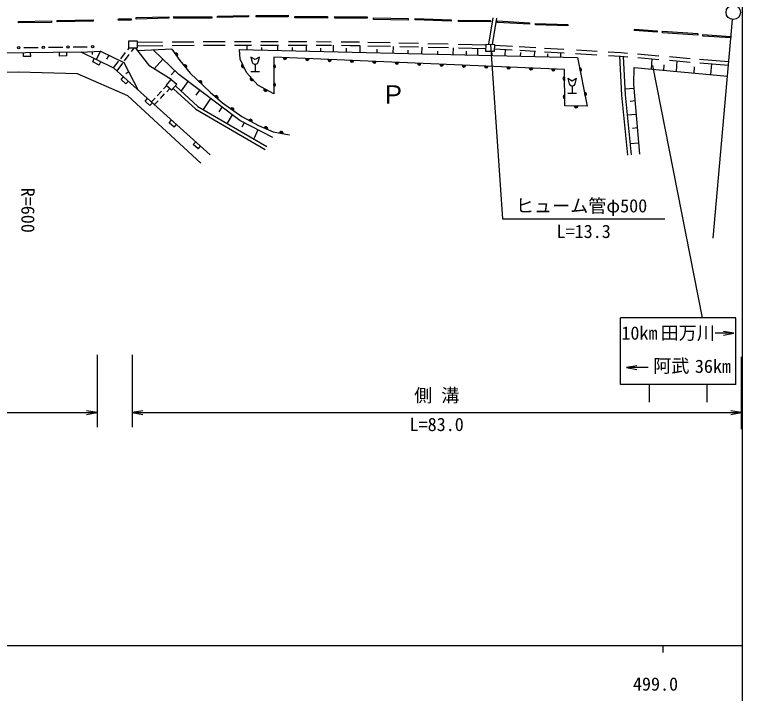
# Model space of a CAD drawing. Units: millimetres, scale not verified. Extents: x 40000 to 680000, y 20000 to 380000.
# Drawn here: x 478523 to 579000, y 198357 to 292094 of the extents above; entities that cross this region are included whole.
import ezdxf
from ezdxf.enums import TextEntityAlignment as Align

# ---------------------------------------------------------------- set-up
doc = ezdxf.new("R2010")
doc.units = ezdxf.units.MM
doc.header["$LTSCALE"] = 1000
for name, color, linetype, lineweight in [('M-BGD', 7, 'Continuous', 25), ('M-BMK-SRVR', 3, 'Continuous', 25), ('M-STR-HTXT', 7, 'Continuous', 13), ('M-STR-STR3', 7, 'Continuous', 25), ('M-TTL-BAND', 7, 'Continuous', 25)]:
    doc.layers.add(name, color=color, linetype=linetype, lineweight=lineweight)
doc.styles.add('ＭＳ ゴシック', font='')
doc.styles.get('ＭＳ ゴシック').set_extended_font_data('MS Gothic')

# ---------------------------------------------------------------- blocks, each defined once
blk = doc.blocks.new('open_arrow')
at = {"color": 0, "linetype": 'Continuous', "lineweight": -2}
blk.add_lwpolyline([(7.5, 1.25), (0, 0), (7.5, -1.25)], dxfattribs=at)

msp = doc.modelspace()

# ---------------------------------------------------------------- linework, layer by layer
at = {"layer": 'M-BGD'}
for p, q in [((484405, 291287), (489357, 291387)), ((489357, 291387), (489361, 291187)), ((492847, 291323), (492848, 291523)), ((492848, 291523), (494610, 291511)), ((494610, 291511), (494609, 291311)), ((495308, 291670), (499800, 291772)), ((495313, 291470), (495308, 291670)), ((499805, 291572), (495313, 291470)), ((499800, 291772), (499805, 291572)), ((500497, 291606), (500498, 291806)), ((505754, 291589), (500497, 291606)), ((500498, 291806), (505755, 291789)), ((505755, 291789), (505754, 291589)), ((506555, 291891), (510808, 291959)), ((506558, 291691), (506555, 291891)), ((510811, 291759), (506558, 291691)), ((510808, 291959), (510811, 291759)), ((511880, 291976), (516287, 291993)), ((511881, 291776), (511880, 291976)), ((516288, 291793), (511881, 291776)), ((516287, 291993), (516288, 291793)), ((517221, 291640), (517223, 291840)), ((521730, 291606), (517221, 291640)), ((517223, 291840), (521731, 291806)), ((521731, 291806), (521730, 291606)), ((522751, 291606), (522752, 291806)), ((527174, 291572), (522751, 291606)), ((522752, 291806), (527176, 291772)), ((527176, 291772), (527174, 291572)), ((528074, 291419), (528078, 291619)), ((532872, 291334), (528074, 291419)), ((528078, 291619), (532876, 291534)), ((532876, 291534), (532872, 291334)), ((533821, 291351), (533829, 291551)), ((533829, 291551), (538814, 291363)), ((544559, 291634), (543953, 287982)), ((545063, 291612), (544459, 287976)), ((479072, 291147), (483606, 291207)), ((479075, 290947), (479072, 291147)), ((483608, 291007), (479075, 290947)), ((483606, 291207), (483608, 291007)), ((484409, 291087), (484405, 291287)), ((489361, 291187), (484409, 291087)), ((494609, 291311), (492847, 291323)), ((538806, 291164), (533821, 291351)), ((538814, 291363), (538806, 291164)), ((539782, 291129), (539784, 291329)), ((544223, 291095), (539782, 291129)), ((539784, 291329), (544224, 291295)), ((544224, 291295), (544223, 291095)), ((545183, 291011), (545194, 291210)), ((549590, 290772), (545183, 291011)), ((545194, 291210), (549601, 290972)), ((549601, 290972), (549590, 290772)), ((550428, 290653), (550434, 290853)), ((554903, 290517), (550428, 290653)), ((550434, 290853), (554909, 290717)), ((554909, 290717), (554903, 290517)), ((564101, 289871), (564114, 290070)), ((567232, 289667), (564101, 289871)), ((564114, 290070), (567245, 289866)), ((567245, 289866), (567232, 289667)), ((567946, 289582), (567959, 289781)), ((572846, 289258), (567946, 289582)), ((567959, 289781), (572859, 289458)), ((572859, 289458), (572846, 289258)), ((494291, 288465), (495458, 288465)), ((494291, 287465), (494291, 288465)), ((495458, 288465), (495458, 287465)), ((504545, 288357), (507576, 288378)), ((508888, 288388), (509101, 288389)), ((509101, 288389), (511176, 288383)), ((512531, 288379), (514922, 288372)), ((573527, 289122), (573540, 289322)), ((577389, 288876), (573527, 289122)), ((573540, 289322), (577402, 289076)), ((577402, 289076), (577389, 288876)), ((479822, 287540), (481766, 287565)), ((483223, 287584), (485166, 287609)), ((486624, 287628), (488567, 287653)), ((494291, 287465), (494096, 287217)), ((495458, 287465), (494291, 287465)), ((494995, 287465), (494620, 286971)), ((497218, 284964), (495244, 287465)), ((495458, 288293), (498949, 288317)), ((495458, 287793), (498977, 287818)), ((500260, 288327), (503292, 288348)), ((500260, 287827), (503335, 287848)), ((504589, 287857), (507591, 287879)), ((508903, 287888), (509102, 287889)), ((509102, 287889), (511220, 287883)), ((510628, 287241), (510628, 287885)), ((512488, 287879), (514980, 287872)), ((512664, 287193), (512664, 287534)), ((514857, 287141), (514858, 287872)), ((516306, 287868), (518930, 287860)), ((516321, 288368), (518871, 288360)), ((516873, 287094), (516874, 287526)), ((518825, 287047), (518827, 287860)), ((520168, 287856), (522267, 287850)), ((520183, 288356), (522238, 288350)), ((520810, 287000), (520811, 287430)), ((522533, 286960), (522535, 287849)), ((523594, 288346), (524874, 288342)), ((523637, 287846), (524868, 287842)), ((524347, 286917), (524348, 287442)), ((524868, 287842), (526187, 287811)), ((524874, 288342), (526159, 288312)), ((526217, 286873), (526216, 287811)), ((527267, 288287), (530389, 288215)), ((527267, 287786), (530431, 287713)), ((530785, 286765), (530820, 287704)), ((531591, 288187), (534302, 288124)), ((531702, 287684), (534302, 287624)), ((534755, 286671), (534787, 287613)), ((535570, 288095), (538369, 288030)), ((535613, 287594), (538412, 287529)), ((539062, 286569), (539094, 287514)), ((539768, 287998), (543603, 287910)), ((539812, 287497), (543597, 287410)), ((542457, 286488), (542487, 287435)), ((543593, 286985), (543604, 287985)), ((543604, 287985), (544751, 287973)), ((544751, 287973), (544740, 286973)), ((544750, 287863), (547246, 287718)), ((548199, 287663), (550474, 287531)), ((551664, 287462), (554349, 287306)), ((487728, 286904), (442827, 286318)), ((479752, 286300), (479745, 286800)), ((480750, 286313), (480743, 286813)), ((484741, 286365), (484734, 286865)), ((485739, 286378), (484741, 286365)), ((485739, 286378), (485732, 286878)), ((487728, 286904), (490392, 287055)), ((492235, 284679), (487728, 286904)), ((489238, 286989), (489242, 286578)), ((490392, 287055), (489796, 285883)), ((490392, 287055), (493612, 285483)), ((491518, 286505), (491196, 285944)), ((493794, 286833), (493133, 285994)), ((494311, 286564), (493670, 285718)), ((500253, 287307), (495554, 287072)), ((501192, 283794), (497724, 287181)), ((500253, 287307), (501342, 285768)), ((509662, 285929), (509579, 287266)), ((509579, 287266), (556212, 286163)), ((528591, 286816), (528592, 287325)), ((532848, 286716), (532848, 287195)), ((536944, 286619), (536944, 287037)), ((540904, 286525), (540923, 287018)), ((544740, 286973), (543593, 286985)), ((544452, 286441), (544451, 286789)), ((544744, 287362), (547223, 287218)), ((546241, 286399), (546301, 287272)), ((548252, 287159), (550444, 287032)), ((548381, 286348), (548421, 286845)), ((550291, 286303), (550321, 287039)), ((551671, 286961), (554406, 286802)), ((552131, 286260), (552150, 286672)), ((553918, 286217), (553952, 286828)), ((555952, 286712), (558908, 286541)), ((556114, 287204), (558962, 287039)), ((560455, 286952), (562217, 286850)), ((560505, 286448), (562181, 286351)), ((562217, 286850), (563137, 286772)), ((564528, 286655), (567476, 286406)), ((480750, 286313), (479752, 286300)), ((489309, 285566), (489531, 286014)), ((490211, 285121), (489309, 285566)), ((490211, 285121), (490432, 285569)), ((492779, 285543), (492137, 284728)), ((493411, 285377), (492620, 284334)), ((492854, 285639), (492779, 285543)), ((493612, 285483), (495582, 281672)), ((498979, 285955), (497789, 284608)), ((501342, 285768), (502766, 284019)), ((510520, 284080), (509662, 285929)), ((511136, 286232), (511336, 285512)), ((511736, 285872), (511136, 286232)), ((511336, 285512), (511416, 285352)), ((512336, 286232), (511736, 285872)), ((512056, 285352), (512136, 285512)), ((512136, 285512), (512336, 286232)), ((554449, 284507), (514300, 286210)), ((514300, 286210), (514300, 281142)), ((556212, 286163), (557548, 279430)), ((562040, 286359), (562319, 280966)), ((562181, 286351), (563169, 286268)), ((562543, 286320), (562818, 281003)), ((564549, 286151), (567478, 285904)), ((566427, 284548), (566551, 285982)), ((568920, 285782), (571790, 285540)), ((568942, 286282), (571789, 286042)), ((569881, 284232), (570012, 285690)), ((573062, 285934), (577095, 285594)), ((573126, 285427), (577053, 285095)), ((505524, 272737), (492235, 284679)), ((500153, 283133), (497218, 284964)), ((511416, 285352), (511536, 285272)), ((511536, 285272), (511656, 285232)), ((511656, 285232), (511816, 285232)), ((511736, 285232), (511736, 284232)), ((511816, 285232), (511936, 285272)), ((511936, 285272), (512056, 285352)), ((554503, 279484), (554449, 284507)), ((564004, 282478), (564050, 284765)), ((564050, 284765), (576919, 283587)), ((573474, 250230), (566632, 285075)), ((568165, 284389), (568212, 285131)), ((572336, 284007), (572397, 284880)), ((574633, 283797), (574777, 285288)), ((479064, 284152), (438202, 283626)), ((487201, 283918), (479064, 284152)), ((494167, 280874), (487201, 283918)), ((493230, 283113), (493564, 283485)), ((494277, 284196), (493873, 283904)), ((500631, 284342), (500135, 283760)), ((509613, 277447), (501192, 283794)), ((502766, 284019), (505540, 281395)), ((512088, 282347), (510520, 284080)), ((511136, 284232), (512336, 284232)), ((493894, 282516), (493230, 283113)), ((493894, 282516), (494229, 282888)), ((499437, 282316), (500153, 283133)), ((500153, 283133), (500905, 282475)), ((500905, 282475), (500190, 281657)), ((502437, 282855), (501503, 281569)), ((514300, 281142), (512088, 282347)), ((554899, 283256), (555099, 282536)), ((555499, 282896), (554899, 283256)), ((555099, 282536), (555179, 282376)), ((555179, 282376), (555299, 282296)), ((556099, 283256), (555499, 282896)), ((555699, 282296), (555819, 282376)), ((555819, 282376), (555899, 282536)), ((555899, 282536), (556099, 283256)), ((564850, 272828), (564004, 282478)), ((498212, 280881), (498796, 281508)), ((499101, 281835), (499499, 282262)), ((500190, 281657), (499437, 282316)), ((499541, 281438), (499953, 281865)), ((500452, 281858), (503534, 279016)), ((500790, 282225), (503833, 279421)), ((504055, 281636), (503546, 280971)), ((505540, 281395), (507214, 279896)), ((555299, 282296), (555419, 282256)), ((555419, 282256), (555579, 282256)), ((555499, 282256), (555499, 281256)), ((555579, 282256), (555699, 282296)), ((564058, 281862), (562777, 281799)), ((504236, 271566), (494167, 280874)), ((496552, 280128), (496886, 280500)), ((497415, 280025), (497922, 280570)), ((498660, 280524), (499240, 281126)), ((505558, 280503), (504575, 278990)), ((554899, 281256), (556099, 281256)), ((562319, 280966), (563120, 272684)), ((562818, 281003), (563618, 272732)), ((497217, 279531), (496552, 280128)), ((497217, 279531), (497551, 279902)), ((497824, 279657), (498324, 280176)), ((503833, 279421), (513364, 273894)), ((507214, 279896), (509913, 277997)), ((557548, 279430), (554503, 279484)), ((564205, 280193), (563501, 280100)), ((503534, 279016), (513113, 273462)), ((507132, 279317), (506742, 278676)), ((499874, 277142), (500209, 277514)), ((508540, 278256), (507865, 277083)), ((514186, 275123), (509613, 277447)), ((509913, 277997), (512212, 276772)), ((564370, 278301), (563088, 278207)), ((500539, 276545), (499874, 277142)), ((500539, 276545), (500873, 276917)), ((510238, 277130), (509895, 276531)), ((512212, 276772), (514211, 275922)), ((564533, 276447), (563844, 276372)), ((512124, 276171), (511544, 274949)), ((514211, 275922), (516460, 275498)), ((503196, 274157), (503531, 274528)), ((564716, 274354), (563472, 274236)), ((503861, 273559), (503196, 274157)), ((503861, 273559), (504195, 273931)), ((578089, 250230), (562145, 250230)), ((562145, 241012), (562145, 250230)), ((578089, 241012), (578089, 250230)), ((577821, 248084), (575254, 248084)), ((565982, 243348), (562982, 243348)), ((578089, 241012), (562145, 241012)), ((566145, 241012), (566145, 238569)), ((574089, 241012), (574089, 238569))]:
    msp.add_line(p, q, dxfattribs=at)
for centre in [(479094, 287530), (482494, 287574), (485895, 287618), (489296, 287662)]:
    msp.add_circle(centre, 150, dxfattribs=at)
for centre, radius, start, end in [((500799, 286536), 250, 305.28675, 125.28675), ((500799, 286536), 200, 305.28675, 125.28675), ((500799, 286536), 150, 305.28675, 125.28675), ((500799, 286536), 100, 305.28675, 125.28675), ((500799, 286536), 50, 305.28675, 125.28675), ((515844, 286144), 250, 177.57134, 357.57134), ((515844, 286144), 200, 177.57134, 357.57134), ((515844, 286144), 150, 177.57134, 357.57134), ((515844, 286144), 100, 177.57134, 357.57134), ((515844, 286144), 50, 177.57134, 357.57134), ((518933, 286013), 250, 177.57134, 357.57134), ((518933, 286013), 200, 177.57134, 357.57134), ((518933, 286013), 150, 177.57134, 357.57134), ((518933, 286013), 100, 177.57134, 357.57134), ((518933, 286013), 50, 177.57134, 357.57134), ((522021, 285882), 250, 177.57134, 357.57134), ((522021, 285882), 200, 177.57134, 357.57134), ((522021, 285882), 150, 177.57134, 357.57134), ((522021, 285882), 100, 177.57134, 357.57134), ((522021, 285882), 50, 177.57134, 357.57134), ((525109, 285751), 250, 177.57134, 357.57134), ((525109, 285751), 200, 177.57134, 357.57134), ((525109, 285751), 150, 177.57134, 357.57134), ((525109, 285751), 100, 177.57134, 357.57134), ((525109, 285751), 50, 177.57134, 357.57134), ((528198, 285620), 250, 177.57134, 357.57134), ((528198, 285620), 200, 177.57134, 357.57134), ((528198, 285620), 150, 177.57134, 357.57134), ((528198, 285620), 100, 177.57134, 357.57134), ((528198, 285620), 50, 177.57134, 357.57134), ((531286, 285489), 250, 177.57134, 357.57134), ((531286, 285489), 200, 177.57134, 357.57134), ((531286, 285489), 150, 177.57134, 357.57134), ((531286, 285489), 100, 177.57134, 357.57134), ((531286, 285489), 50, 177.57134, 357.57134), ((534375, 285358), 250, 177.57134, 357.57134), ((534375, 285358), 200, 177.57134, 357.57134), ((534375, 285358), 150, 177.57134, 357.57134), ((534375, 285358), 100, 177.57134, 357.57134), ((534375, 285358), 50, 177.57134, 357.57134), ((502054, 284894), 250, 309.15543, 129.15543), ((502054, 284894), 200, 309.15543, 129.15543), ((502054, 284894), 150, 309.15543, 129.15543), ((502054, 284894), 100, 309.15543, 129.15543), ((502054, 284894), 50, 309.15543, 129.15543), ((510091, 285005), 250, 114.90477, 294.90477), ((510091, 285005), 200, 114.90477, 294.90477), ((510091, 285005), 150, 114.90477, 294.90477), ((510091, 285005), 100, 114.90477, 294.90477), ((510091, 285005), 50, 114.90477, 294.90477), ((514300, 284943), 250, 270, 90), ((514300, 284943), 200, 270, 90), ((514300, 284943), 150, 270, 90), ((514300, 284943), 100, 270, 90), ((514300, 284943), 50, 270, 90), ((537463, 285227), 250, 177.57134, 357.57134), ((537463, 285227), 200, 177.57134, 357.57134), ((537463, 285227), 150, 177.57134, 357.57134), ((537463, 285227), 100, 177.57134, 357.57134), ((537463, 285227), 50, 177.57134, 357.57134), ((540551, 285096), 250, 177.57134, 357.57134), ((540551, 285096), 200, 177.57134, 357.57134), ((540551, 285096), 150, 177.57134, 357.57134), ((540551, 285096), 100, 177.57134, 357.57134), ((540551, 285096), 50, 177.57134, 357.57134), ((543640, 284965), 250, 177.57134, 357.57134), ((543640, 284965), 200, 177.57134, 357.57134), ((543640, 284965), 150, 177.57134, 357.57134), ((543640, 284965), 100, 177.57134, 357.57134), ((543640, 284965), 50, 177.57134, 357.57134), ((546728, 284834), 250, 177.57134, 357.57134), ((546728, 284834), 200, 177.57134, 357.57134), ((546728, 284834), 150, 177.57134, 357.57134), ((546728, 284834), 100, 177.57134, 357.57134), ((546728, 284834), 50, 177.57134, 357.57134), ((549816, 284703), 250, 177.57134, 357.57134), ((549816, 284703), 200, 177.57134, 357.57134), ((549816, 284703), 150, 177.57134, 357.57134), ((549816, 284703), 100, 177.57134, 357.57134), ((549816, 284703), 50, 177.57134, 357.57134), ((552905, 284572), 250, 177.57134, 357.57134), ((552905, 284572), 200, 177.57134, 357.57134), ((552905, 284572), 150, 177.57134, 357.57134), ((552905, 284572), 100, 177.57134, 357.57134), ((552905, 284572), 50, 177.57134, 357.57134), ((556546, 284480), 250, 281.22246, 101.22246), ((556546, 284480), 200, 281.22246, 101.22246), ((556546, 284480), 150, 281.22246, 101.22246), ((556546, 284480), 100, 281.22246, 101.22246), ((556546, 284480), 50, 281.22246, 101.22246), ((511304, 283214), 250, 132.13759, 312.13759), ((511304, 283214), 200, 132.13759, 312.13759), ((554462, 283251), 250, 90.60951, 270.60951), ((554462, 283251), 200, 90.60951, 270.60951), ((554462, 283251), 150, 90.60951, 270.60951), ((554462, 283251), 100, 90.60951, 270.60951), ((504153, 282707), 250, 316.59114, 136.59114), ((504153, 282707), 200, 316.59114, 136.59114), ((504153, 282707), 150, 316.59114, 136.59114), ((504153, 282707), 100, 316.59114, 136.59114), ((504153, 282707), 50, 316.59114, 136.59114), ((511304, 283214), 150, 132.13759, 312.13759), ((511304, 283214), 100, 132.13759, 312.13759), ((511304, 283214), 50, 132.13759, 312.13759), ((514300, 282409), 250, 270, 90), ((514300, 282409), 200, 270, 90), ((514300, 282409), 150, 270, 90), ((514300, 282409), 100, 270, 90), ((514300, 282409), 50, 270, 90), ((554462, 283251), 50, 90.60951, 270.60951), ((513194, 281745), 250, 151.41951, 331.41951), ((513194, 281745), 200, 151.41951, 331.41951), ((513194, 281745), 150, 151.41951, 331.41951), ((513194, 281745), 100, 151.41951, 331.41951), ((513194, 281745), 50, 151.41951, 331.41951), ((557214, 281114), 250, 281.22246, 101.22246), ((506377, 280645), 250, 318.15484, 138.15484), ((506377, 280645), 200, 318.15484, 138.15484), ((506377, 280645), 150, 318.15484, 138.15484), ((506377, 280645), 100, 318.15484, 138.15484), ((506377, 280645), 50, 318.15484, 138.15484), ((554489, 280740), 250, 90.60951, 270.60951), ((554489, 280740), 200, 90.60951, 270.60951), ((554489, 280740), 150, 90.60951, 270.60951), ((554489, 280740), 100, 90.60951, 270.60951), ((554489, 280740), 50, 90.60951, 270.60951), ((557214, 281114), 200, 281.22246, 101.22246), ((557214, 281114), 150, 281.22246, 101.22246), ((557214, 281114), 100, 281.22246, 101.22246), ((557214, 281114), 50, 281.22246, 101.22246), ((556025, 279457), 250, 178.99491, 358.99491), ((556025, 279457), 200, 178.99491, 358.99491), ((556025, 279457), 150, 178.99491, 358.99491), ((556025, 279457), 100, 178.99491, 358.99491), ((556025, 279457), 50, 178.99491, 358.99491), ((508564, 278946), 250, 324.86581, 144.86581), ((508564, 278946), 200, 324.86581, 144.86581), ((508564, 278946), 150, 324.86581, 144.86581), ((508564, 278946), 100, 324.86581, 144.86581), ((508564, 278946), 50, 324.86581, 144.86581), ((511063, 277384), 250, 331.95985, 151.95985), ((511063, 277384), 200, 331.95985, 151.95985), ((511063, 277384), 150, 331.95985, 151.95985), ((511063, 277384), 100, 331.95985, 151.95985), ((511063, 277384), 50, 331.95985, 151.95985), ((513212, 276347), 250, 336.97451, 156.97451), ((513212, 276347), 200, 336.97451, 156.97451), ((513212, 276347), 150, 336.97451, 156.97451), ((513212, 276347), 100, 336.97451, 156.97451), ((513212, 276347), 50, 336.97451, 156.97451), ((515336, 275710), 250, 349.30349, 169.30349), ((515336, 275710), 200, 349.30349, 169.30349), ((515336, 275710), 150, 349.30349, 169.30349), ((515336, 275710), 100, 349.30349, 169.30349), ((515336, 275710), 50, 349.30349, 169.30349)]:
    msp.add_arc(centre, radius, start, end, dxfattribs=at)
at = {"layer": 'M-BMK-SRVR'}
msp.add_line((574948, 261200), (577608, 291414), dxfattribs=at)
msp.add_circle((577739, 292406), 1000, dxfattribs=at)
at = {"layer": 'M-STR-STR3'}
for p, q in [((544210, 287979), (545897, 263870)), ((545897, 263870), (568289, 263870)), ((489910, 245128), (489910, 235128)), ((494778, 245128), (494778, 235128)), ((578806, 244830), (578806, 234830)), ((438095, 237128), (489910, 237128)), ((494778, 237128), (578833, 237128))]:
    msp.add_line(p, q, dxfattribs=at)
at = {"layer": 'M-TTL-BAND'}
for p, q in [((579000, 20000), (579000, 370000)), ((40000, 205000), (579000, 205000)), ((568000, 205000), (568000, 204000))]:
    msp.add_line(p, q, dxfattribs=at)

# ---------------------------------------------------------------- block references
at = {"layer": 'M-BGD', "xscale": 193, "yscale": 193, "rotation": 180}
msp.add_blockref('open_arrow', (577821, 248084), dxfattribs=at)
at = {"layer": 'M-BGD', "xscale": 193, "yscale": 193}
msp.add_blockref('open_arrow', (562982, 243348), dxfattribs=at)
at = {"layer": 'M-STR-STR3', "xscale": 193, "yscale": 193, "rotation": 180}
for p in [(489910, 237128), (578833, 237128)]:
    msp.add_blockref('open_arrow', p, dxfattribs=at)
at = {"layer": 'M-STR-STR3', "xscale": 193, "yscale": 193}
msp.add_blockref('open_arrow', (494778, 237128), dxfattribs=at)

# ---------------------------------------------------------------- texts
at = {"layer": 'M-BGD', "style": 'ＭＳ ゴシック'}
msp.add_text('Ｐ', height=2566, dxfattribs=at).set_placement((529032, 282337), align=Align.TOP_LEFT)
for s, p in [('田万川', (567701, 246674)), ('10km', (562288, 246657)), ('阿武', (566679, 242130)), ('36km', (572431, 242066))]:
    msp.add_text(s, height=1833, dxfattribs=at).set_placement(p, align=Align.BOTTOM_LEFT)
at = {"layer": 'M-STR-HTXT', "style": 'ＭＳ ゴシック'}
msp.add_text('R=600', height=1833, rotation=270, dxfattribs=at).set_placement((478914, 268188), align=Align.BOTTOM_LEFT)
at = {"layer": 'M-STR-STR3', "style": 'ＭＳ ゴシック'}
for s, p in [('ヒューム管φ500', (547718, 264226)), ('L=13.3', (553343, 260690)), ('側 溝', (533681, 238047)), ('L=83.0', (533051, 234034))]:
    msp.add_text(s, height=1833, dxfattribs=at).set_placement(p, align=Align.BOTTOM_LEFT)
at = {"layer": 'M-TTL-BAND', "style": 'ＭＳ ゴシック'}
msp.add_text('499.0', height=1833, dxfattribs=at).set_placement((567000, 198195), align=Align.BOTTOM_CENTER)

doc.saveas('drawing.dxf')
